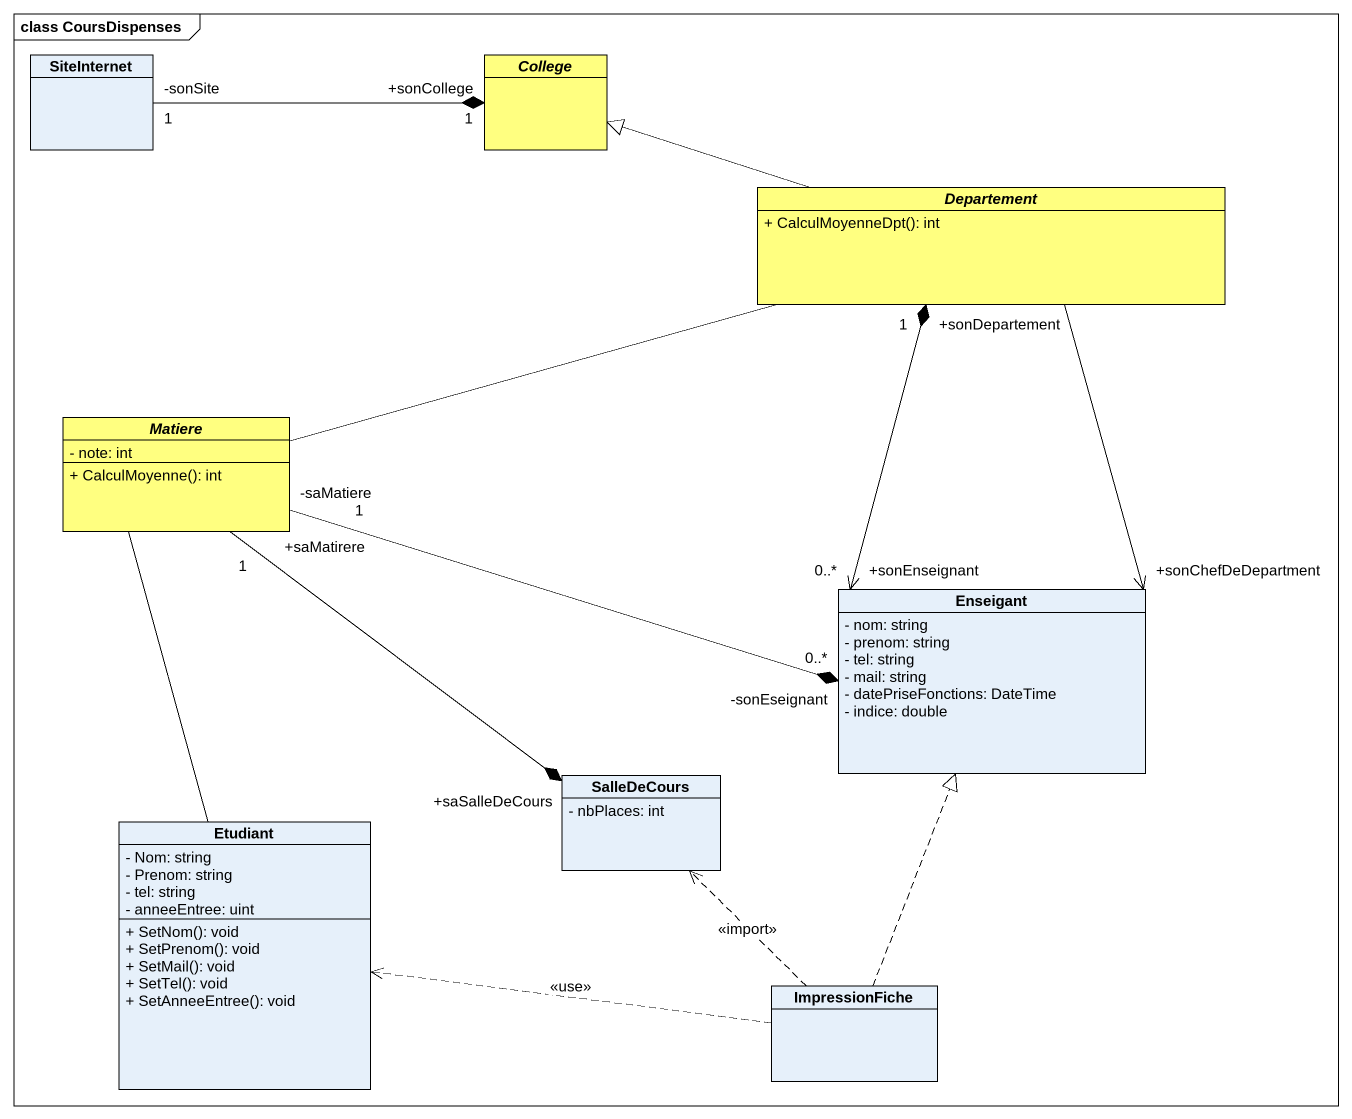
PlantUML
@startuml
mainframe class CoursDispenses
hide circle
hide empty members
skinparam classAttributeIconSize 0
class SiteInternet
abstract class College #FFFF80
abstract class Departement #FFFF80 {
  + CalculMoyenneDpt(): int
}
abstract class Matiere #FFFF80 {
  - note: int
  + CalculMoyenne(): int
}
class Enseigant {
  - nom: string
  - prenom: string
  - tel: string
  - mail: string
  - datePriseFonctions: DateTime
  - indice: double
}
class SalleDeCours {
  - nbPlaces: int
}
class Etudiant {
  - Nom: string
  - Prenom: string
  - tel: string
  - anneeEntree: uint
  + SetNom(): void
  + SetPrenom(): void
  + SetMail(): void
  + SetTel(): void
  + SetAnneeEntree(): void
}
class ImpressionFiche
SiteInternet "-sonSite\n1" -right-* "+sonCollege\n1" College
Departement -left-|> College
Departement "+sonDepartement\n1" *--> "+sonEnseignant\n0..*" Enseigant
Departement --> "+sonChefDeDepartment" Enseigant
Matiere -right- Departement
Matiere "-saMatiere\n1" -right-* "-sonEseignant\n0..*" Enseigant
Matiere "+saMatirere\n1" --* "+saSalleDeCours" SalleDeCours
Etudiant -up- Matiere
ImpressionFiche .up.|> Enseigant
ImpressionFiche .up.> SalleDeCours : <<import>>
ImpressionFiche .left.> Etudiant : <<use>>
@enduml
